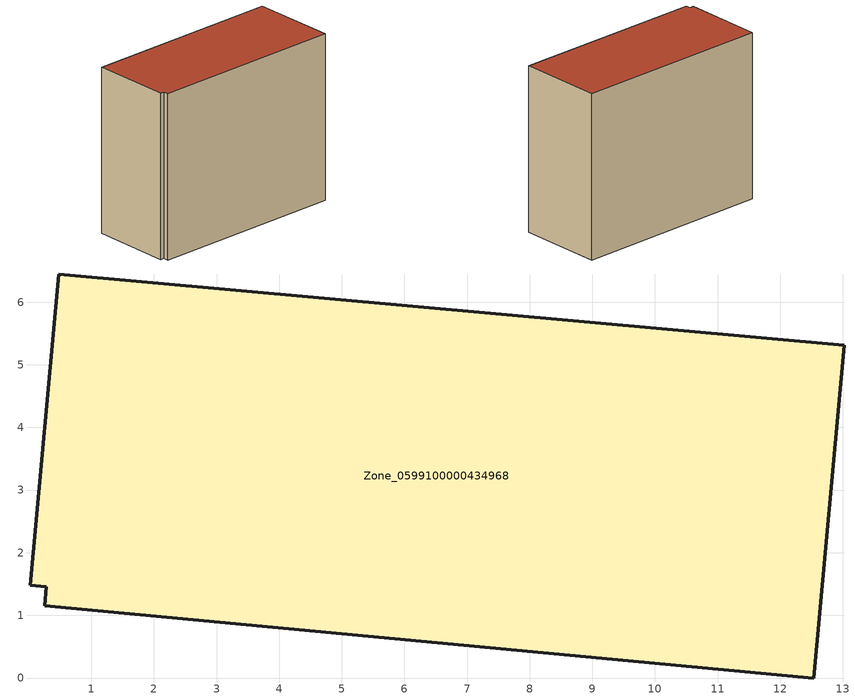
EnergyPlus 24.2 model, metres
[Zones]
Zone_0599100000434968
 floor ground (C_G): 0.03,1.48 0.48,6.45 13.02,5.31 12.54,0 0.25,1.15 0.28,1.46 z0
 wall outside (C_F): 13.02,5.31 0.48,6.45 0.03,1.48 0.28,1.46 0.25,1.15 12.54,0 13.02,5.31 z0:10.48
 roof outside (C_R): 0.48,6.45 0.03,1.48 0.28,1.46 0.25,1.15 12.54,0 13.02,5.31 z10.48
[BUILDING]
Pand.0599100000434968: North Axis=0; Terrain=City; Loads Convergence Tolerance Value=0.04; Temperature Convergence Tolerance Value=0.4; Solar Distribution=FullExterior; Maximum Number of Warmup Days=25; Minimum Number of Warmup Days=1
[Site:Location]
Rotterdam.The.Hague.AP_ZH_NLD Design_Conditions: Latitude=51.96; Longitude=4.45; Time Zone=1; Elevation=-4.5
[SITE:GROUNDTEMPERATURE:BUILDINGSURFACE]
18, 18, 18, 18, 18, 18, 18, 18, 18, 18, 18, 18
[MATERIAL] Thermal Absorptance=0.9; Solar Absorptance=0.7; Visible Absorptance=0.7
Name | Roughness | Thickness | Conductivity | Density | Specific Heat
G.TI.2006-2014 | MediumSmooth | 0.15 | 0.06 | 540 | 1210
F.TI.2006-2014 | Rough | 0.3 | 0.12 | 1920 | 840
R.TI.2006-2014 | MediumRough | 0.2 | 0.08 | 1500 | 1000
[CONSTRUCTION]
C_G: G.TI.2006-2014
C_F: F.TI.2006-2014
C_R: R.TI.2006-2014
[ZONE]
Zone_0599100000434968: Type=1; Multiplier=1; Ceiling Height=Autocalculate; Volume=Autocalculate; Floor Area=autocalculate; Part of Total Floor Area=Yes
[ZONEINFILTRATION:DESIGNFLOWRATE]
Infil_Zone_0599100000434968: Zone or ZoneList or Space or SpaceList=Zone_0599100000434968; Schedule=AlwaysOn; Design Flow Rate Calculation Method=Flow/Area; Flow Rate per Floor Area=0.0015; Constant Term Coefficient=1; Temperature Term Coefficient=0; Velocity Term Coefficient=0; Velocity Squared Term Coefficient=0
[HVACTEMPLATE:ZONE:IDEALLOADSAIRSYSTEM]
Zone_0599100000434968: Maximum Heating Supply Air Temperature=50; Minimum Cooling Supply Air Temperature=13; Maximum Heating Supply Air Humidity Ratio=0.0156; Minimum Cooling Supply Air Humidity Ratio=0.0077; Heating Limit=NoLimit; Cooling Limit=NoLimit; Dehumidification Control Type=ConstantSensibleHeatRatio; Cooling Sensible Heat Ratio=0.7; Dehumidification Setpoint=60; Humidification Control Type=None; Humidification Setpoint=30; Outdoor Air Method=None; Outdoor Air Flow Rate per Person=0.00944; Outdoor Air Flow Rate per Zone Floor Area=0; Outdoor Air Flow Rate per Zone=0; Demand Controlled Ventilation Type=None; Outdoor Air Economizer Type=NoEconomizer; Heat Recovery Type=None; Sensible Heat Recovery Effectiveness=0.7; Latent Heat Recovery Effectiveness=0.65
[ZONECONTROL:THERMOSTAT]
ThermostatControl_Zone_0599100000434968: Zone or ZoneList=Zone_0599100000434968; Control Type Schedule=DualSetpointControlType; Control 1=Thermostat_Zone_0599100000434968; Temperature Difference Between Cutout And Setpoint=0
[THERMOSTATSETPOINT:DUALSETPOINT]
Thermostat_Zone_0599100000434968: Heating Setpoint Temperature Schedule=HeatingSetpoint_Zone_0599100000434968; Cooling Setpoint Temperature Schedule=CoolingSetpoint_Zone_0599100000434968
[SCHEDULE:COMPACT]
HeatingSetpoint_Zone_0599100000434968: Through: 12/31, For: AllDays, Until: 24:00, 21
CoolingSetpoint_Zone_0599100000434968: Through: 12/31, For: AllDays, Until: 24:00, 24
DualSetpointControlType: Through: 12/31, For: AllDays, Until: 24:00, 4
AlwaysOn: Through: 12/31, For: AllDays, Until: 24:00, 1
